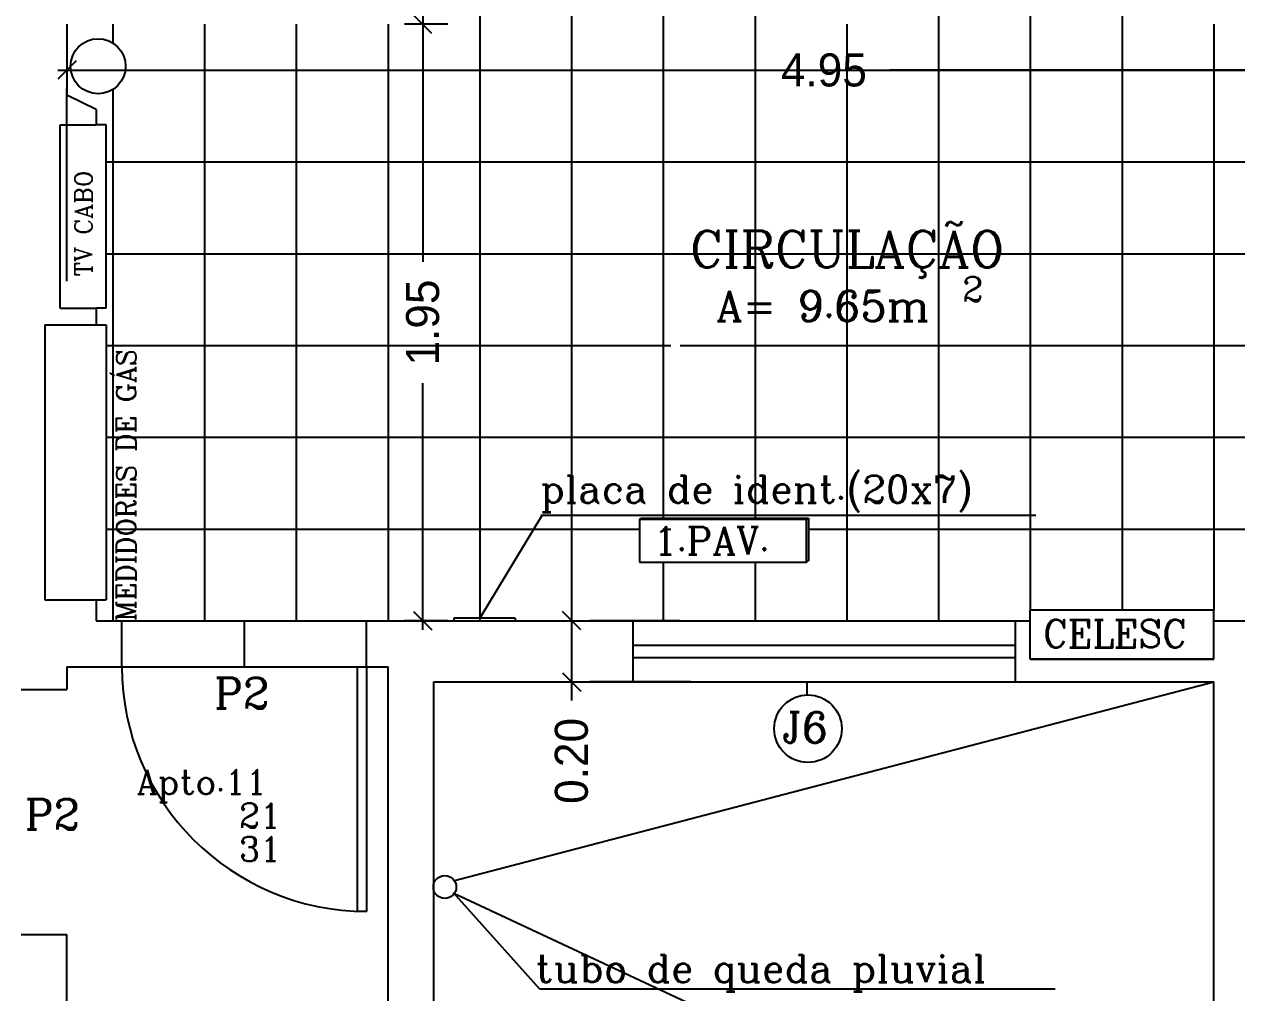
# Model space of a CAD drawing. Extents: x 11.2 to 102.3, y 40.3 to 127.2.
# Drawn here: x 45.253 to 49.217, y 57.536 to 60.702 of the extents above; entities that cross this region are included whole.
import ezdxf

# ---------------------------------------------------------------- set-up
doc = ezdxf.new("R2010")
doc.units = 0
doc.header["$LTSCALE"] = 8
doc.layers.get('0').update_dxf_attribs({"linetype": 'CONTINUOUS'})
doc.layers.get('DEFPOINTS').update_dxf_attribs({"linetype": 'CONTINUOUS'})
for name, color, linetype in [('COTAS', 244, 'CONTINUOUS'), ('ESQUADRIAS', 244, 'CONTINUOUS'), ('PAREDE', 7, 'CONTINUOUS'), ('PISO', 30, 'CONTINUOUS'), ('TERRENOEMCORTE', 244, 'CONTINUOUS'), ('TEXTO', 1, 'CONTINUOUS')]:
    doc.layers.add(name, color=color, linetype=linetype)
doc.styles.add('ROMANC', font='ROMANC.SHX')
doc.dimstyles.get("Standard").update_dxf_attribs({"dimtxt": 0.18, "dimasz": 0.18, "dimexe": 0.18, "dimexo": 0.0625, "dimgap": 0.09, "dimtad": 0, "dimtih": 1, "dimtoh": 1, "dimdec": 4, "dimzin": 0, "dimtxsty": 'STANDARD', "dimcen": 0.09, "dimazin": 3, "dimtfac": 1, "dimtdec": 4, "dimtofl": 0, "dimtmove": 0, "dimatfit": 3, "dimtolj": 1, "dimtzin": 0})

# ---------------------------------------------------------------- blocks, each defined once
blk = doc.blocks.new('_OBLIQUE')
at = {"color": 0, "linetype": 'BYBLOCK'}
blk.add_line((-0.5, -0.5), (0.5, 0.5), dxfattribs=at)
blk = doc.blocks.new('*D77')
at = {"color": 244, "linetype": 'BYBLOCK'}
for p, q in [((22.9536, 60.5522), (25.2426, 60.5522)), ((27.9636, 60.5522), (25.6746, 60.5522)), ((22.9836, 59.8622), (22.9836, 60.4922)), ((27.9336, 59.8622), (27.9336, 60.4922))]:
    blk.add_line(p, q, dxfattribs=at)
at = {"layer": 'DEFPOINTS', "color": 0, "linetype": 'BYBLOCK'}
for p in [(22.9836, 60.7022), (27.9336, 60.7022), (27.9336, 60.5522)]:
    blk.add_point(p, dxfattribs=at)
at = {"color": 244, "linetype": 'BYBLOCK', "xscale": 0.06, "yscale": 0.06, "zscale": 0.06, "rotation": 180}
blk.add_blockref('_OBLIQUE', (22.9836, 60.5522), dxfattribs=at)
at = {"color": 244, "linetype": 'BYBLOCK', "xscale": 0.06, "yscale": 0.06, "zscale": 0.06}
blk.add_blockref('_OBLIQUE', (27.9336, 60.5522), dxfattribs=at)
at = {"color": 30, "linetype": 'BYBLOCK', "insert": (25.4586, 60.5522), "char_height": 0.108, "attachment_point": 5}
blk.add_mtext('\\A1;4.95', dxfattribs=at)
blk = doc.blocks.new('*D76')
at = {"color": 244, "linetype": 'BYBLOCK'}
for p, q in [((24.2293, 60.7022), (24.0871, 60.7022)), ((24.1471, 60.7322), (24.1471, 59.9252)), ((24.1471, 58.7222), (24.1471, 59.5292)), ((24.2293, 58.7522), (24.0871, 58.7522))]:
    blk.add_line(p, q, dxfattribs=at)
at = {"layer": 'DEFPOINTS', "color": 0, "linetype": 'BYBLOCK'}
for p in [(25.0693, 60.7022), (24.1471, 58.7522), (25.0693, 58.7522)]:
    blk.add_point(p, dxfattribs=at)
at = {"color": 244, "linetype": 'BYBLOCK', "xscale": 0.06, "yscale": 0.06, "zscale": 0.06}
for p, rotation in [((24.1471, 60.7022), 90), ((24.1471, 58.7522), 270)]:
    blk.add_blockref('_OBLIQUE', p, dxfattribs=dict(at, rotation=rotation))
at = {"color": 30, "linetype": 'BYBLOCK', "insert": (24.1471, 59.7272), "char_height": 0.108, "attachment_point": 5, "rotation": 90}
blk.add_mtext('\\A1;1.95', dxfattribs=at)
blk = doc.blocks.new('*D145')
at = {"color": 244, "linetype": 'BYBLOCK', "ltscale": 0.2}
for p, q in [((47.0423, 58.7822), (47.0423, 58.5522)), ((47.3958, 58.7522), (47.1023, 58.7522)), ((47.0423, 58.5522), (47.0423, 58.4922)), ((47.4323, 58.5522), (47.1023, 58.5522))]:
    blk.add_line(p, q, dxfattribs=at)
at = {"layer": 'DEFPOINTS', "color": 0, "linetype": 'BYBLOCK', "ltscale": 0.2}
for p in [(46.5558, 58.7522), (46.5923, 58.5522), (47.0423, 58.5522)]:
    blk.add_point(p, dxfattribs=at)
at = {"color": 244, "linetype": 'BYBLOCK', "ltscale": 0.2, "xscale": 0.06, "yscale": 0.06, "zscale": 0.06}
for p, rotation in [((47.0423, 58.7522), 90), ((47.0423, 58.5522), 270)]:
    blk.add_blockref('_OBLIQUE', p, dxfattribs=dict(at, rotation=rotation))
at = {"color": 30, "linetype": 'BYBLOCK', "ltscale": 0.2, "insert": (47.0423, 58.2942), "char_height": 0.108, "attachment_point": 5, "rotation": 90}
blk.add_mtext('\\A1;0.20', dxfattribs=at)

msp = doc.modelspace()

# ---------------------------------------------------------------- linework, layer by layer
at = {"layer": 'COTAS', "color": 1, "linetype": 'CONTINUOUS', "ltscale": 0.3}
for p, q in [((45.5205, 60.3737), (45.4881, 60.3737)), ((45.5205, 59.7737), (45.4881, 59.7737)), ((45.4881, 59.7202), (45.5201, 59.7202)), ((45.4881, 58.8202), (45.5201, 58.8202))]:
    msp.add_line(p, q, dxfattribs=at)
at = {"layer": 'ESQUADRIAS', "color": 1}
for p, q in [((47.2423, 58.7522), (48.4923, 58.7522)), ((47.2423, 58.5522), (48.4923, 58.5522))]:
    msp.add_line(p, q, dxfattribs=at)
at = {"layer": 'ESQUADRIAS', "color": 5}
for p, q in [((47.2423, 58.6722), (48.4923, 58.6722)), ((47.2423, 58.6322), (48.4923, 58.6322))]:
    msp.add_line(p, q, dxfattribs=at)
at = {"layer": 'ESQUADRIAS', "color": 1, "ltscale": 0.3}
for p, q in [((46.3423, 58.6022), (46.3723, 58.6022)), ((46.3423, 57.8022), (46.3423, 58.6022)), ((46.3423, 58.6022), (46.3723, 58.6022)), ((46.3723, 58.6022), (46.3723, 57.8022)), ((46.3723, 58.6022), (46.3723, 57.8022)), ((46.3723, 57.8022), (46.3423, 57.8022)), ((46.3723, 57.8022), (46.3723, 57.8022)), ((46.3723, 57.8022), (46.3723, 57.8022))]:
    msp.add_line(p, q, dxfattribs=at)
at = {"layer": 'ESQUADRIAS', "color": 1, "ltscale": 0.2}
msp.add_line((47.8131, 58.5098), (47.8131, 58.5489), dxfattribs=at)
at = {"layer": 'ESQUADRIAS', "ltscale": 0.3}
msp.add_lwpolyline([(45.4042, 60.5649, -1), (45.5842, 60.5649, -1)], format="xyb", close=True, dxfattribs=at)
at = {"layer": 'ESQUADRIAS', "color": 1, "ltscale": 0.2}
msp.add_circle((47.8152, 58.3994), 0.1104, dxfattribs=at)
at = {"layer": 'ESQUADRIAS', "color": 30, "ltscale": 0.3}
msp.add_arc((46.3723, 58.6022), 0.8, 180, 270, dxfattribs=at)
at = {"layer": 'PAREDE', "color": 7}
for p, q in [((45.3923, 60.7022), (45.3923, 60.4701)), ((45.4881, 58.7522), (45.5723, 58.7522)), ((48.4923, 58.7522), (48.5423, 58.7522)), ((49.1423, 58.6272), (49.1423, 58.7522)), ((49.1423, 58.7522), (49.3585, 58.7522)), ((45.3923, 58.6022), (45.3923, 58.5272)), ((45.3923, 58.6022), (45.5723, 58.6022)), ((46.3723, 58.6022), (46.4423, 58.6022)), ((46.4423, 52.6415), (46.4423, 58.6022)), ((48.5423, 58.6272), (49.1423, 58.6272)), ((45.2423, 58.5272), (45.3923, 58.5272)), ((46.5923, 52.4915), (46.5923, 58.5522)), ((46.5923, 58.5522), (47.2423, 58.5522)), ((46.5923, 58.5522), (46.6173, 58.5522)), ((48.4923, 58.5522), (49.1423, 58.5522)), ((49.1423, 52.4915), (49.1423, 58.5522)), ((45.2423, 57.7272), (45.3923, 57.7272)), ((45.3923, 57.5022), (45.3923, 57.7272))]:
    msp.add_line(p, q, dxfattribs=at)
at = {"layer": 'PAREDE', "color": 7, "linetype": 'CONTINUOUS', "ltscale": 0.3}
for p, q in [((45.4881, 60.4237), (45.3923, 60.4701)), ((45.4881, 60.4237), (45.4881, 60.3737)), ((45.3705, 59.7737), (45.3705, 60.3737)), ((45.3705, 60.3737), (45.4881, 60.3737)), ((45.3705, 59.7737), (45.4881, 59.7737)), ((45.4881, 59.7737), (45.4881, 59.7202)), ((45.3201, 59.7202), (45.3201, 58.8202)), ((45.3201, 59.7202), (45.4881, 59.7202)), ((45.3201, 58.8202), (45.4881, 58.8202)), ((45.4881, 58.8202), (45.4881, 58.7522)), ((45.5723, 58.6022), (45.5723, 58.7522)), ((46.3723, 58.6022), (46.3723, 58.7522)), ((47.2423, 58.7522), (47.2423, 58.5522)), ((48.4923, 58.7522), (48.4923, 58.5522)), ((48.5423, 58.6272), (48.5423, 58.7522)), ((49.1423, 58.6272), (49.1423, 58.7522)), ((49.1423, 58.6272), (48.5423, 58.6272))]:
    msp.add_line(p, q, dxfattribs=at)
at = {"layer": 'PAREDE', "color": 1, "linetype": 'CONTINUOUS', "ltscale": 0.3}
for p, q in [((45.5205, 59.7737), (45.5205, 60.3737)), ((45.5201, 59.7202), (45.5201, 58.8202)), ((49.1423, 58.7872), (48.5423, 58.7872))]:
    msp.add_line(p, q, dxfattribs=at)
at = {"layer": 'PAREDE', "color": 7, "ltscale": 0.2}
msp.add_line((46.3723, 58.7522), (47.2423, 58.7522), dxfattribs=at)
at = {"layer": 'PAREDE', "color": 30}
for p, q in [((46.6592, 57.9028), (49.1423, 58.5522)), ((46.659, 57.8608), (49.1423, 56.7022))]:
    msp.add_line(p, q, dxfattribs=at)
at = {"layer": 'PISO', "color": 30}
for p, q in [((46.7423, 60.8522), (46.7423, 58.7522)), ((47.0423, 60.8522), (47.0423, 58.7522)), ((47.3423, 60.8522), (47.3423, 59.0875)), ((47.6423, 60.8522), (47.6423, 59.0875)), ((48.2423, 60.8522), (48.2423, 58.7522)), ((48.5423, 60.8522), (48.5423, 58.7872)), ((48.8423, 60.8522), (48.8423, 58.7872)), ((45.5423, 60.7022), (45.5423, 60.641)), ((45.8423, 60.7022), (45.8423, 58.7522)), ((46.1423, 60.7022), (46.1423, 58.7522)), ((46.4423, 60.7022), (46.4423, 58.7522)), ((47.9423, 60.7022), (47.9423, 58.7522)), ((49.1423, 60.7022), (49.1423, 58.7872)), ((45.5833, 60.5522), (50.1458, 60.5522)), ((45.5423, 60.4888), (45.5423, 58.7522)), ((45.5205, 60.2522), (50.2173, 60.2522)), ((45.5205, 59.9522), (50.2173, 59.9522)), ((45.5201, 59.6522), (47.3673, 59.6522)), ((47.3973, 59.6522), (50.2173, 59.6522)), ((45.5201, 59.3522), (47.3673, 59.3522)), ((47.3423, 59.3522), (50.2173, 59.3522)), ((45.5201, 59.0522), (47.2647, 59.0522)), ((47.3423, 59.0522), (47.3673, 59.0522)), ((47.8166, 59.0522), (48.1829, 59.0522)), ((47.8166, 59.0522), (50.2173, 59.0522)), ((47.3423, 58.9434), (47.3423, 58.7522)), ((47.6423, 58.9434), (47.6423, 58.7522)), ((48.2423, 58.9434), (48.2423, 58.7522))]:
    msp.add_line(p, q, dxfattribs=at)
at = {"layer": 'PISO', "color": 30, "ltscale": 0.2}
for p, q in [((45.5723, 58.7522), (46.3723, 58.7522)), ((45.9723, 58.7522), (45.9723, 58.6022)), ((45.5723, 58.6022), (46.3723, 58.6022))]:
    msp.add_line(p, q, dxfattribs=at)
at = {"layer": 'PISO', "color": 244, "linetype": 'CONTINUOUS', "ltscale": 0.3}
msp.add_circle((46.6279, 57.8818), 0.0375, dxfattribs=at)
at = {"layer": 'TERRENOEMCORTE', "color": 244, "linetype": 'CONTINUOUS', "ltscale": 0.3}
for p, q in [((48.56, 59.0968), (46.9417, 59.0968)), ((46.8576, 58.7606), (46.6576, 58.7606)), ((46.6576, 58.7606), (46.6576, 58.7526)), ((46.8576, 58.7606), (46.8576, 58.7526)), ((46.6576, 58.7526), (46.7947, 58.7526))]:
    msp.add_line(p, q, dxfattribs=at)
at = {"layer": 'TEXTO', "color": 244}
msp.add_line((46.9437, 59.0947), (46.7423, 58.7606), dxfattribs=at)
at = {"layer": 'TEXTO', "color": 244, "linetype": 'CONTINUOUS', "ltscale": 0.3}
for p, q in [((47.2647, 59.0829), (47.2692, 59.0866)), ((47.2647, 59.0829), (47.2647, 58.9434)), ((47.8107, 59.0829), (47.2647, 59.0829)), ((47.2685, 59.0875), (47.8166, 59.0875)), ((47.8107, 59.0829), (47.8166, 59.0874)), ((47.8107, 58.9434), (47.8107, 59.0829)), ((47.8166, 59.0875), (47.8166, 58.9478)), ((47.2647, 58.9434), (47.8107, 58.9434)), ((47.8107, 58.9434), (47.8166, 58.9478)), ((46.9379, 57.549), (46.6568, 57.8633))]:
    msp.add_line(p, q, dxfattribs=at)
at = {"layer": 'TEXTO', "color": 1}
for p, q in [((48.5423, 58.7522), (48.5423, 58.7872)), ((49.1423, 58.7522), (49.1423, 58.7872))]:
    msp.add_line(p, q, dxfattribs=at)
at = {"layer": 'TEXTO', "color": 244, "ltscale": 0.2}
msp.add_line((46.9379, 57.549), (48.6234, 57.549), dxfattribs=at)

# ---------------------------------------------------------------- texts
at = {"layer": 'ESQUADRIAS', "color": 1, "ltscale": 0.3, "style": 'ROMANC'}
for s, p in [('P2', (45.8739, 58.4657)), ('J6', (47.731, 58.3535)), ('P2', (45.2546, 58.0696))]:
    msp.add_text(s, height=0.1, dxfattribs=at).set_placement(p)
at = {"layer": 'TEXTO', "color": 1, "ltscale": 0.3, "style": 'ROMANC'}
for s, height, p in [('TV CABO', 0.0576, (45.4752, 59.8782)), ('MEDIDORES DE GÁS', 0.064, (45.618, 58.7509))]:
    msp.add_text(s, height=height, rotation=90, dxfattribs=at).set_placement(p)
for s, height, p in [('CIRCULAÇÃO', 0.12, (47.4292, 59.9073)), ('2', 0.08, (48.32, 59.7964)), ('A= 9.65m', 0.1, (47.5155, 59.7313)), ('placa de ident.(20x7)', 0.09, (46.9399, 59.1375)), ('1.PAV.', 0.09, (47.3097, 58.9694)), ('CELESC', 0.09, (48.5833, 58.6649)), ('Apto.11', 0.08, (45.6204, 58.1854)), ('21', 0.08, (45.9548, 58.0758)), ('31', 0.08, (45.9548, 57.9663))]:
    msp.add_text(s, height=height, dxfattribs=at).set_placement(p)
at = {"layer": 'TEXTO', "color": 244, "ltscale": 0.3, "style": 'ROMANC'}
msp.add_text('tubo de queda pluvial', height=0.09, dxfattribs=at).set_placement((46.9241, 57.5704))

# ---------------------------------------------------------------- dimensions: what is measured, and where the dimension line sits
at = {"layer": 'COTAS', "color": 30}
dim = msp.add_linear_dim(base=(50.3423, 60.5522), p1=(45.3923, 60.7022), p2=(50.3423, 60.7022), dimstyle='STANDARD', override={"dimscale": 0.6, "dimasz": 0.1, "dimexe": 0.1, "dimexo": 1.4, "dimtih": 0, "dimtoh": 0, "dimdec": 2, "dimblk1": 'OBLIQUE', "dimblk2": 'OBLIQUE', "dimsah": 1, "dimdle": 0.05, "dimclrd": 244, "dimclre": 244, "dimclrt": 30}, dxfattribs=at)
dim.commit()
dim.dimension.update_dxf_attribs({"geometry": '*D77', "text_midpoint": (47.8673, 60.5522), "insert": (22.4087, 0)})
dim = msp.add_linear_dim(base=(46.5558, 58.7522), p1=(47.478, 60.7022), p2=(47.478, 58.7522), angle=90, dimstyle='STANDARD', override={"dimscale": 0.6, "dimasz": 0.1, "dimexe": 0.1, "dimexo": 1.4, "dimtih": 0, "dimtoh": 0, "dimdec": 2, "dimblk1": 'OBLIQUE', "dimblk2": 'OBLIQUE', "dimsah": 1, "dimdle": 0.05, "dimclrd": 244, "dimclre": 244, "dimclrt": 30}, dxfattribs=at)
dim.commit()
dim.dimension.update_dxf_attribs({"geometry": '*D76', "text_midpoint": (46.5558, 59.7272), "insert": (22.4087, 0)})
at = {"layer": 'COTAS', "color": 244, "ltscale": 0.2}
dim = msp.add_linear_dim(base=(47.0423, 58.5522), p1=(46.5558, 58.7522), p2=(46.5923, 58.5522), angle=90, dimstyle='STANDARD', override={"dimscale": 0.6, "dimasz": 0.1, "dimexe": 0.1, "dimexo": 1.4, "dimtih": 0, "dimtoh": 0, "dimdec": 2, "dimblk1": 'OBLIQUE', "dimblk2": 'OBLIQUE', "dimsah": 1, "dimdle": 0.05, "dimclrd": 244, "dimclre": 244, "dimclrt": 30}, dxfattribs=at)
dim.commit()
dim.dimension.update_dxf_attribs({"geometry": '*D145', "text_midpoint": (47.0423, 58.2942)})

doc.saveas('drawing.dxf')
